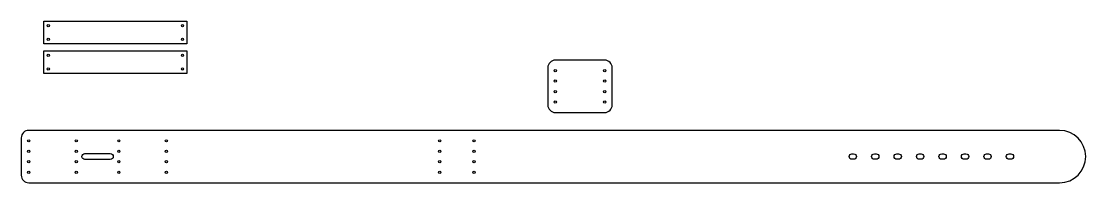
# Model space of a CAD drawing. Header units: millimetres. Extents: x 1202 to 1913, y 2067 to 2175.
import ezdxf

# ---------------------------------------------------------------- set-up
doc = ezdxf.new("R2010")
doc.units = ezdxf.units.MM

# ---------------------------------------------------------------- blocks, each defined once
blk = doc.blocks.new('*U5')
blk.add_lwpolyline([(-1.18, -1.85, -1), (-1.18, 1.85), (0, 1.85, -1), (0, -1.85)], format="xyb", close=True)
blk.add_lwpolyline([(-1.18, -1.85, -1), (-1.18, 1.85), (0, 1.85, -1), (0, -1.85)], format="xyb", close=True)
blk = doc.blocks.new('*U6')
at = {"color": 0, "linetype": 'ByBlock', "lineweight": -2, "transparency": 16777216}
for p in [(1703.31, 2084.56), (1718.31, 2084.56), (1733.31, 2084.56), (1748.31, 2084.56), (1763.31, 2084.56), (1778.31, 2084.56), (1793.31, 2084.56), (1808.31, 2084.56)]:
    blk.add_blockref('*U5', p, dxfattribs=at)

msp = doc.modelspace()

# ---------------------------------------------------------------- linework, layer by layer
for points in [[(1217.41, 2174.99), (1313.01, 2174.99), (1313.01, 2159.99), (1217.41, 2159.99)], [(1217.41, 2155.15), (1313.01, 2155.15), (1313.01, 2140.15), (1217.41, 2140.15)]]:
    msp.add_lwpolyline(points, close=True)
for points in [[(1592.05, 2149), (1559.05, 2149, 0.414214), (1554.05, 2144), (1554.05, 2119, 0.414214), (1559.05, 2114), (1592.05, 2114, 0.414214), (1597.05, 2119), (1597.05, 2144, 0.414214)], [(1207.36, 2102.06, 0.414214), (1202.36, 2097.06), (1202.36, 2072.06, 0.414214), (1207.36, 2067.06), (1895.8, 2067.05, 1), (1895.8, 2102.05)]]:
    msp.add_lwpolyline(points, format="xyb", close=True)
for points in [[(1244.81, 2082.56, -1), (1244.81, 2086.56), (1261.81, 2086.56, -1), (1261.81, 2082.56)], [(1261.81, 2082.56), (1244.81, 2082.56, -1)]]:
    msp.add_lwpolyline(points, format="xyb")
for centre in [(1220.41, 2171.99), (1310.01, 2171.99), (1220.41, 2162.99), (1310.01, 2162.99), (1220.41, 2152.15), (1310.01, 2152.15), (1220.41, 2143.15), (1310.01, 2143.15), (1559.05, 2142), (1592.05, 2142), (1559.05, 2135), (1592.05, 2135), (1559.05, 2128), (1592.05, 2128), (1559.05, 2121), (1592.05, 2121), (1207.36, 2095.06), (1239.11, 2095.06), (1267.51, 2095.06), (1299.26, 2095.06), (1481.81, 2095.06), (1504.81, 2095.06), (1207.36, 2088.06), (1239.11, 2088.06), (1267.51, 2088.06), (1299.26, 2088.06), (1481.81, 2088.06), (1504.81, 2088.06), (1207.36, 2081.06), (1239.11, 2081.06), (1267.51, 2081.06), (1299.26, 2081.06), (1481.81, 2081.06), (1504.81, 2081.06), (1207.36, 2074.06), (1239.11, 2074.06), (1267.51, 2074.06), (1299.26, 2074.06), (1481.81, 2074.06), (1504.81, 2074.06)]:
    msp.add_circle(centre, 0.75)
msp.add_arc((1207.36, 2084.56), 17.5, 269.99729, 270)

# ---------------------------------------------------------------- block references
msp.add_blockref('*U6', (55, -0.01))

doc.saveas('drawing.dxf')
